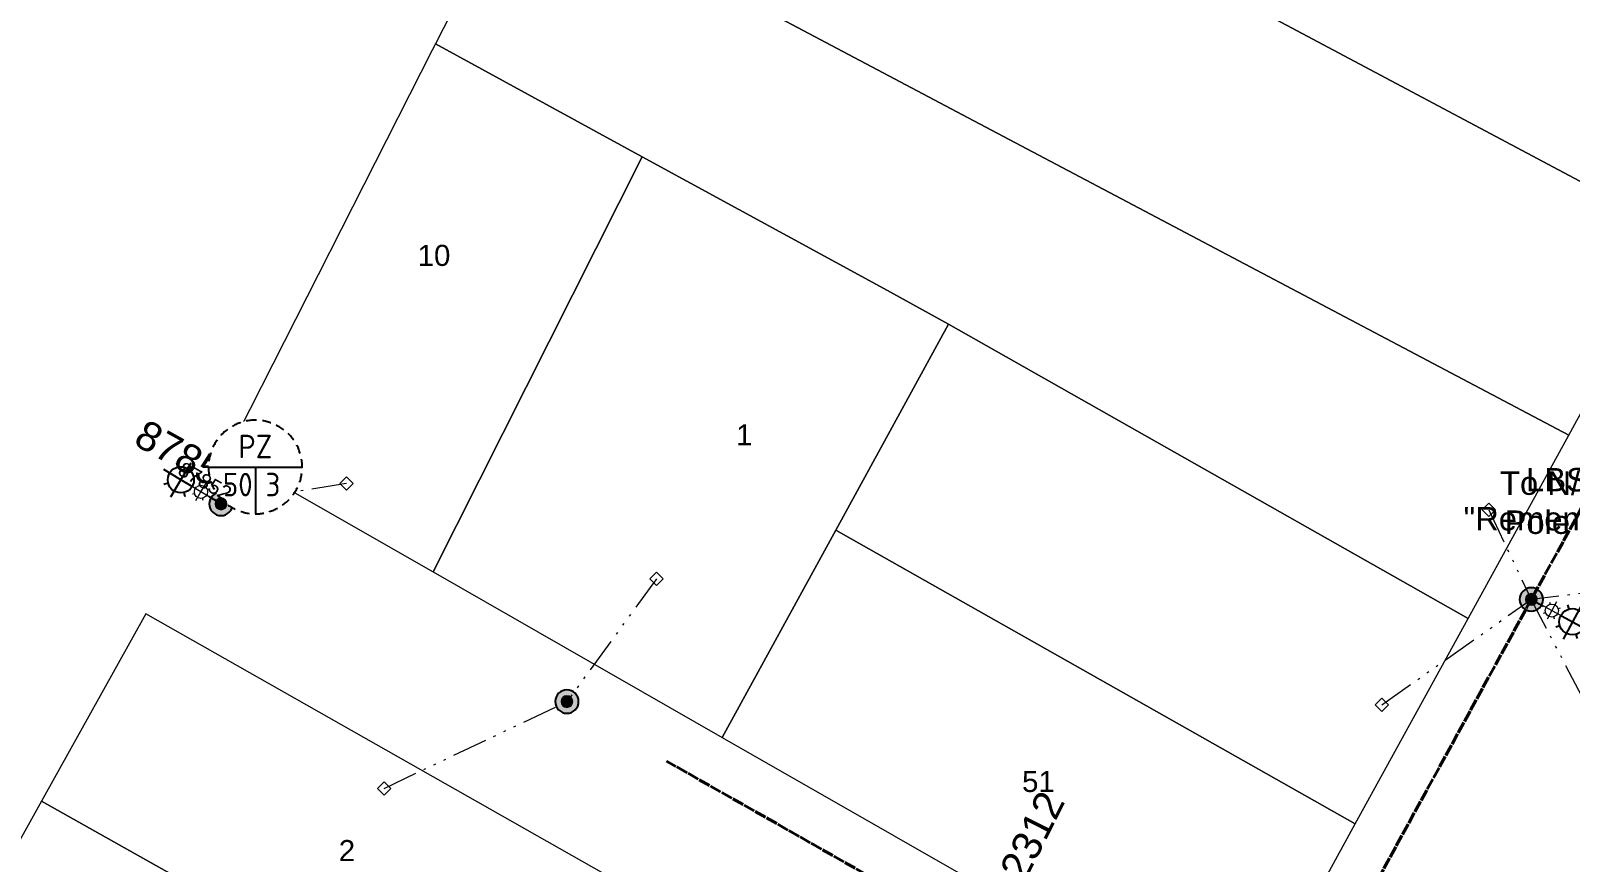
# Model space of a CAD drawing. Header units: metres. Extents: x 279683 to 1215799, y 6210454 to 24863887.
# Drawn here: x 279898.9 to 280030.3, y 6216914.1 to 6216985.1 of the extents above; entities that cross this region are included whole.
import ezdxf
from ezdxf.enums import TextEntityAlignment as Align

# ---------------------------------------------------------------- set-up
doc = ezdxf.new("R2010")
doc.units = ezdxf.units.M
for name, pattern in [('Cable Exist OH', [1, 1, 0]), ('Dash', [5, 3, -2]), ('PHANTOMX2', [6.6, 3, -0.75, 0.2, -0.75, 0.2, -0.75, 0.2, -0.75])]:
    doc.linetypes.add(name, pattern=pattern)
doc.layers.get('0').update_dxf_attribs({"color": 6})
for name, color, linetype, lineweight in [('_User Miscellaneous5', 121, 'Continuous', 13), ('_User_HV_Exist', 1, 'Continuous', 25), ('_User_LV_Exist', 5, 'Continuous', 25), ('Cadastre Land Parcels_SP_EXT', 118, 'Continuous', 15), ('Services_SP_EXT', 42, 'PHANTOMX2', 20)]:
    doc.layers.add(name, color=color, linetype=linetype, lineweight=lineweight)
for name, color, linetype in [('Equip_SL_EXT', 7, 'Continuous'), ('Equip_SP_SL_EXT', 7, 'Continuous'), ('OH_Details_SP_MISC', 7, 'Continuous'), ('SupportsOH_SP_TR_HV_LV_SL_EXT', 7, 'Continuous')]:
    doc.layers.add(name, color=color, linetype=linetype)
doc.styles.add('iecARIAL', font='arial.ttf', dxfattribs={"height": 2})
doc.styles.add('IESYMBOL1', font='isocp.shx')
doc.styles.add('POLE_LABEL', font='arial.ttf', dxfattribs={"height": 2})
doc.styles.add('SL_LABEL', font='arial.ttf', dxfattribs={"height": 2})
doc.styles.get("Standard").update_dxf_attribs({"font": 'arial.ttf'})

# ---------------------------------------------------------------- blocks, each defined once
blk = doc.blocks.new('SL_LANTERN_EXT')
at = {"flags": 9}
for tag, p in [('LRATECODE', (-7.4, 0)), ('LOUTREACHVOCAB', (-7.2, 0)), ('LOUTREACH', (-7, 0)), ('LANTNUMBER', (-6.6, 0)), ('LNEW', (-6.4, 0)), ('LMASTVOCAB', (-6.2, 0)), ('LMAST', (-6, 0)), ('LLAMPVOCAB', (-5.8, 0)), ('LLAMP', (-5.6, 0)), ('LEXIST', (-5.4, 0)), ('LCHARGE3PERCENT', (-5.2, 0)), ('LCHARGE3', (-5, 0)), ('LCHARGE2PERCENT', (-4.8, 0)), ('LCHARGE2', (-4.6, 0)), ('LCHARGE1PERCENT', (-4.4, 0)), ('LCHARGE1', (-4.2, 0)), ('LCATEGORY', (-4, 0)), ('LBRACKETVOCAB', (-3.8, 0)), ('LBRACKET', (-3.6, 0)), ('LKINGHEIGHT', (-3.4, 0)), ('CREPLACE', (-3.2, 0)), ('CREMOVE', (-3, 0)), ('CNUMBER', (-2.8, 0)), ('CNEW', (-2.6, 0)), ('CEXIST', (-2.4, 0)), ('USAGE', (-2.2, 0)), ('STATE', (-2, 0)), ('OWNED_BY', (-1.8, 0)), ('ORIENTATION', (-1.6, 0)), ('OPERATING_VOLTAGE', (-1.4, 0)), ('NO_PHASES', (-1.2, 0)), ('LANTERN_TYPE', (-1, 0)), ('LANTERN_PURPOSE', (-0.8, 0)), ('CONTROL_TYPE', (-0.6, 0)), ('CONSTRUCTED_VOLTAGE', (-0.4, 0))]:
    blk.add_attdef(tag, text='', height=0.001, rotation=270, dxfattribs=at).set_placement(p, align=Align.MIDDLE_LEFT)
at = {"style": 'SL_LABEL', "flags": 9}
blk.add_attdef('STREET_CODE', text='', height=0.001, rotation=270, dxfattribs=at).set_placement((0, 0), align=Align.MIDDLE_LEFT)
at = {"flags": 1}
blk.add_attdef('Z', (0, 0), '', height=0.001, rotation=270, dxfattribs=at)
at = {"width": 0.9}
blk.add_attdef('LNUMBER', text='', height=1, dxfattribs=at).set_placement((7, -1), align=Align.MIDDLE_LEFT)
at = {"flags": 9}
for tag, p in [('LREMOVE', (0, -7.6)), ('LREPLACE', (0, -7.8)), ('LTYPE', (0, -8)), ('LTYPEVOCAB', (0, -8.2)), ('LEGEND', (0, -8.4)), ('SUBURB', (0, -8.6)), ('STREETNAME', (0, -8.8)), ('LOCATION', (0, -9)), ('NOTES', (0, -9.2)), ('MAINTAINED_BY', (0, -9.86))]:
    blk.add_attdef(tag, text='', height=0.001, dxfattribs=at).set_placement(p, align=Align.MIDDLE_LEFT)
blk.add_attdef('OPERATED_BY', (0, -9.61), '', height=0.001, dxfattribs=at)
blk.add_wipeout([(5.69, 0), (5.06, -1.06), (4, -1.69), (2.94, -1.06), (2.31, 0), (2.94, 1.06), (4, 1.69), (5.06, 1.06)])
for p, q in [((4, 1.69), (4, 0)), ((0, 0), (4, 0)), ((2.94, 1.06), (3.2, 0.8)), ((5.06, 1.06), (4.8, 0.8)), ((2.94, -1.06), (3.2, -0.8)), ((4, 0), (5.69, 0)), ((4, 0), (4, -1.69)), ((5.06, -1.06), (4.8, -0.8))]:
    blk.add_line(p, q)
blk.add_circle((4, 0), 1.12)
blk = doc.blocks.new('CCP_EXT')
at = {"flags": 9}
for tag, p in [('LEGEND', (0, -1.4)), ('STATE', (0, -1.8)), ('LIFE_SUPPORT', (0, -1.6)), ('NOTES', (0, -2))]:
    blk.add_attdef(tag, text='', height=0.2, dxfattribs=at).set_placement(p, align=Align.MIDDLE_LEFT)
blk.add_wipeout([(0, 0.57), (0.57, 0), (0, -0.57), (-0.57, 0)])
blk.add_lwpolyline([(-0.57, 0), (0, 0.57), (0.57, 0), (0, -0.57), (-0.57, 0)])
at = {"flags": 1}
blk.add_attdef('Z', (0, 0), '', height=0.2, dxfattribs=at)
at = {"flags": 9}
for tag, p in [('CCP_TYPE', (0, 0)), ('CONSTRUCTED_VOLTAGE', (0, -0.2)), ('OPERATING_VOLTAGE', (0, -0.6)), ('ORIENTATION', (0, -0.8)), ('OWNED_BY', (0, -1)), ('NO_PHASES', (0, -0.4)), ('USAGE', (0, -1.2))]:
    blk.add_attdef(tag, text='', height=0.2, dxfattribs=at).set_placement(p, align=Align.MIDDLE_LEFT)
blk = doc.blocks.new('POLE_EXT')
blk.add_hatch(color=256).paths.add_polyline_path([(-1, 0, 1), (1, 0, 1)])
blk.add_lwpolyline([(-1, 0, 1), (1, 0, 1)], format="xyb", close=True)
at = {"flags": 8}
blk.add_attdef('pNumber', text='', height=2, dxfattribs=at).set_placement((2.5, 2.5), align=Align.MIDDLE_CENTER)
at = {"style": 'POLE_LABEL', "flags": 9}
for tag, p in [('STRUCTURE_PLANT_NUMBER', (1.35, 0.03)), ('STREET_CODE', (1.35, -0.2))]:
    blk.add_attdef(tag, text='', height=0.2, dxfattribs=at).set_placement(p, align=Align.MIDDLE_LEFT)
at = {"flags": 9}
for tag, p in [('OWNED_BY', (1.35, -0.4)), ('SPECIAL_USE', (1.35, -0.8)), ('STATE', (1.35, -1)), ('cLV', (1.35, -1.4)), ('PARENT', (1.35, -0.6)), ('USAGE', (1.35, -1.2)), ('hDepth', (1.35, -1.6)), ('hDia', (1.35, -1.8)), ('cHV', (1.35, -2)), ('LBRACKET', (1.35, -2.2)), ('LExisting', (1.35, -2.4)), ('LANTNUMBER', (1.35, -2.6)), ('cLinedev', (1.35, -3.4)), ('pExisting', (1.35, -3.8)), ('LOther', (1.35, -2.8)), ('LRemove', (1.35, -3)), ('LEGEND', (1.35, -3.2)), ('LOCATION', (1.35, -3.6)), ('PFNUMBER', (1.35, -4)), ('pFooting', (1.35, -4.4)), ('pNew', (1.35, -4.6)), ('pRelocate', (1.35, -5)), ('pRemove', (1.35, -5.2)), ('NEWPFNUMBER', (1.35, -4.2)), ('pReplace', (1.35, -5.4)), ('pStay', (1.35, -5.6)), ('pType', (1.35, -5.8)), ('cspan', (1.35, -6)), ('STREETNAME', (1.35, -6.2)), ('SUBURB', (1.35, -6.4)), ('NOTES', (1.35, -6.6)), ('OPERATED_BY', (1.36, -7.01)), ('MAINTAINED_BY', (1.36, -6.81))]:
    blk.add_attdef(tag, text='', height=0.2, dxfattribs=at).set_placement(p, align=Align.MIDDLE_LEFT)
at = {"flags": 1}
blk.add_attdef('Z', (1.35, -7.33), '', height=0.2, dxfattribs=at)
blk = doc.blocks.new('SLCP_ZELL_EXT')
at = {"flags": 8}
blk.add_attdef('ASSET_NUM', text='', height=2, dxfattribs=at).set_placement((0, 6), align=Align.MIDDLE_CENTER)
for tag, flags, p in [('CONSTRUCTED_VOLTAGE', 9, (0.25, -0.5)), ('CONTROL_TYPE', 9, (0.25, -0.7)), ('OPERATING_VOLTAGE', 9, (0.25, -1.1)), ('ORIENTATION', 9, (0.25, -1.3)), ('NO_PHASES', 9, (0.25, -0.9)), ('OWNED_BY', 9, (0.25, -1.5)), ('OPERATED_BY', 9, (0.25, -1.7)), ('STATE', 9, (0.25, -2.7)), ('MAINTAINED_BY', 9, (0.25, -1.9)), ('USAGE', 9, (0.25, -2.1)), ('LOCATION', 9, (0.25, -2.3)), ('NOTES', 9, (0.25, -2.5)), ('AMP_RATING', 9, (0.25, -3.3)), ('STREETNAME', 9, (0.25, -2.9)), ('SUBURB', 9, (0.25, -3.1)), ('Z', 1, (0.25, -3.5))]:
    blk.add_attdef(tag, text='', height=0.2, dxfattribs=dict(flags=flags)).set_placement(p, align=Align.MIDDLE_LEFT)
blk.add_wipeout([(-0.05, 4), (-0.15, 4), (-0.25, 3.99), (-0.34, 3.99), (-0.44, 3.98), (-0.54, 3.96), (-0.64, 3.95), (-0.73, 3.93), (-0.83, 3.91), (-0.92, 3.89), (-1.02, 3.87), (-1.11, 3.84), (-1.21, 3.81), (-1.3, 3.78), (-1.39, 3.75), (-1.49, 3.71), (-1.58, 3.68), (-1.67, 3.64), (-1.75, 3.59), (-1.84, 3.55), (-1.93, 3.5), (-2.01, 3.46), (-2.1, 3.41), (-2.18, 3.35), (-2.26, 3.3), (-2.34, 3.24), (-2.42, 3.18), (-2.5, 3.12), (-2.58, 3.06), (-2.65, 3), (-2.72, 2.93), (-2.79, 2.86), (-2.86, 2.79), (-2.93, 2.72), (-3, 2.65), (-3.06, 2.58), (-3.12, 2.5), (-3.18, 2.42), (-3.24, 2.34), (-3.3, 2.26), (-3.35, 2.18), (-3.41, 2.1), (-3.46, 2.01), (-3.5, 1.93), (-3.55, 1.84), (-3.59, 1.75), (-3.64, 1.67), (-3.68, 1.58), (-3.71, 1.49), (-3.75, 1.39), (-3.78, 1.3), (-3.81, 1.21), (-3.84, 1.11), (-3.87, 1.02), (-3.89, 0.92), (-3.91, 0.83), (-3.93, 0.73), (-3.95, 0.64), (-3.96, 0.54), (-3.98, 0.44), (-3.99, 0.34), (-3.99, 0.25), (-4, 0.15), (-4, 0.05), (-4, -0.05), (-4, -0.15), (-3.99, -0.25), (-3.99, -0.34), (-3.98, -0.44), (-3.96, -0.54), (-3.95, -0.64), (-3.93, -0.73), (-3.91, -0.83), (-3.89, -0.92), (-3.87, -1.02), (-3.84, -1.11), (-3.81, -1.21), (-3.78, -1.3), (-3.75, -1.39), (-3.71, -1.49), (-3.68, -1.58), (-3.64, -1.67), (-3.59, -1.75), (-3.55, -1.84), (-3.5, -1.93), (-3.46, -2.01), (-3.41, -2.1), (-3.35, -2.18), (-3.3, -2.26), (-3.24, -2.34), (-3.18, -2.42), (-3.12, -2.5), (-3.06, -2.58), (-3, -2.65), (-2.93, -2.72), (-2.86, -2.79), (-2.79, -2.86), (-2.72, -2.93), (-2.65, -3), (-2.58, -3.06), (-2.5, -3.12), (-2.42, -3.18), (-2.34, -3.24), (-2.26, -3.3), (-2.18, -3.35), (-2.1, -3.41), (-2.01, -3.46), (-1.93, -3.5), (-1.84, -3.55), (-1.75, -3.59), (-1.67, -3.64), (-1.58, -3.68), (-1.49, -3.71), (-1.39, -3.75), (-1.3, -3.78), (-1.21, -3.81), (-1.11, -3.84), (-1.02, -3.87), (-0.92, -3.89), (-0.83, -3.91), (-0.73, -3.93), (-0.64, -3.95), (-0.54, -3.96), (-0.44, -3.98), (-0.34, -3.99), (-0.25, -3.99), (-0.15, -4), (-0.05, -4), (0.05, -4), (0.15, -4), (0.25, -3.99), (0.34, -3.99), (0.44, -3.98), (0.54, -3.96), (0.64, -3.95), (0.73, -3.93), (0.83, -3.91), (0.92, -3.89), (1.02, -3.87), (1.11, -3.84), (1.21, -3.81), (1.3, -3.78), (1.39, -3.75), (1.49, -3.71), (1.58, -3.68), (1.67, -3.64), (1.75, -3.59), (1.84, -3.55), (1.93, -3.5), (2.01, -3.46), (2.1, -3.41), (2.18, -3.35), (2.26, -3.3), (2.34, -3.24), (2.42, -3.18), (2.5, -3.12), (2.58, -3.06), (2.65, -3), (2.72, -2.93), (2.79, -2.86), (2.86, -2.79), (2.93, -2.72), (3, -2.65), (3.06, -2.58), (3.12, -2.5), (3.18, -2.42), (3.24, -2.34), (3.3, -2.26), (3.35, -2.18), (3.41, -2.1), (3.46, -2.01), (3.5, -1.93), (3.55, -1.84), (3.59, -1.75), (3.64, -1.67), (3.68, -1.58), (3.71, -1.49), (3.75, -1.39), (3.78, -1.3), (3.81, -1.21), (3.84, -1.11), (3.87, -1.02), (3.89, -0.92), (3.91, -0.83), (3.93, -0.73), (3.95, -0.64), (3.96, -0.54), (3.98, -0.44), (3.99, -0.34), (3.99, -0.25), (4, -0.15), (4, -0.05), (4, 0.05), (4, 0.15), (3.99, 0.25), (3.99, 0.34), (3.98, 0.44), (3.96, 0.54), (3.95, 0.64), (3.93, 0.73), (3.91, 0.83), (3.89, 0.92), (3.87, 1.02), (3.84, 1.11), (3.81, 1.21), (3.78, 1.3), (3.75, 1.39), (3.71, 1.49), (3.68, 1.58), (3.64, 1.67), (3.59, 1.75), (3.55, 1.84), (3.5, 1.93), (3.46, 2.01), (3.41, 2.1), (3.35, 2.18), (3.3, 2.26), (3.24, 2.34), (3.18, 2.42), (3.12, 2.5), (3.06, 2.58), (3, 2.65), (2.93, 2.72), (2.86, 2.79), (2.79, 2.86), (2.72, 2.93), (2.65, 3), (2.58, 3.06), (2.5, 3.12), (2.42, 3.18), (2.34, 3.24), (2.26, 3.3), (2.18, 3.35), (2.1, 3.41), (2.01, 3.46), (1.93, 3.5), (1.84, 3.55), (1.75, 3.59), (1.67, 3.64), (1.58, 3.68), (1.49, 3.71), (1.39, 3.75), (1.3, 3.78), (1.21, 3.81), (1.11, 3.84), (1.02, 3.87), (0.92, 3.89), (0.83, 3.91), (0.73, 3.93), (0.64, 3.95), (0.54, 3.96), (0.44, 3.98), (0.34, 3.99), (0.25, 3.99), (0.15, 4), (0.05, 4)])
for p, q in [((-4, 0), (4, 0)), ((0, 0), (0, -4))]:
    blk.add_line(p, q)
at = {"linetype": 'Dash', "ltscale": 0.25, "flags": 128}
blk.add_lwpolyline([(-0.05, 4), (-0.15, 4), (-0.25, 3.99), (-0.34, 3.99), (-0.44, 3.98), (-0.54, 3.96), (-0.64, 3.95), (-0.73, 3.93), (-0.83, 3.91), (-0.92, 3.89), (-1.02, 3.87), (-1.11, 3.84), (-1.21, 3.81), (-1.3, 3.78), (-1.39, 3.75), (-1.49, 3.71), (-1.58, 3.68), (-1.67, 3.64), (-1.75, 3.59), (-1.84, 3.55), (-1.93, 3.5), (-2.01, 3.46), (-2.1, 3.41), (-2.18, 3.35), (-2.26, 3.3), (-2.34, 3.24), (-2.42, 3.18), (-2.5, 3.12), (-2.58, 3.06), (-2.65, 3), (-2.72, 2.93), (-2.79, 2.86), (-2.86, 2.79), (-2.93, 2.72), (-3, 2.65), (-3.06, 2.58), (-3.12, 2.5), (-3.18, 2.42), (-3.24, 2.34), (-3.3, 2.26), (-3.35, 2.18), (-3.41, 2.1), (-3.46, 2.01), (-3.5, 1.93), (-3.55, 1.84), (-3.59, 1.75), (-3.64, 1.67), (-3.68, 1.58), (-3.71, 1.49), (-3.75, 1.39), (-3.78, 1.3), (-3.81, 1.21), (-3.84, 1.11), (-3.87, 1.02), (-3.89, 0.92), (-3.91, 0.83), (-3.93, 0.73), (-3.95, 0.64), (-3.96, 0.54), (-3.98, 0.44), (-3.99, 0.34), (-3.99, 0.25), (-4, 0.15), (-4, 0.05), (-4, -0.05), (-4, -0.15), (-3.99, -0.25), (-3.99, -0.34), (-3.98, -0.44), (-3.96, -0.54), (-3.95, -0.64), (-3.93, -0.73), (-3.91, -0.83), (-3.89, -0.92), (-3.87, -1.02), (-3.84, -1.11), (-3.81, -1.21), (-3.78, -1.3), (-3.75, -1.39), (-3.71, -1.49), (-3.68, -1.58), (-3.64, -1.67), (-3.59, -1.75), (-3.55, -1.84), (-3.5, -1.93), (-3.46, -2.01), (-3.41, -2.1), (-3.35, -2.18), (-3.3, -2.26), (-3.24, -2.34), (-3.18, -2.42), (-3.12, -2.5), (-3.06, -2.58), (-3, -2.65), (-2.93, -2.72), (-2.86, -2.79), (-2.79, -2.86), (-2.72, -2.93), (-2.65, -3), (-2.58, -3.06), (-2.5, -3.12), (-2.42, -3.18), (-2.34, -3.24), (-2.26, -3.3), (-2.18, -3.35), (-2.1, -3.41), (-2.01, -3.46), (-1.93, -3.5), (-1.84, -3.55), (-1.75, -3.59), (-1.67, -3.64), (-1.58, -3.68), (-1.49, -3.71), (-1.39, -3.75), (-1.3, -3.78), (-1.21, -3.81), (-1.11, -3.84), (-1.02, -3.87), (-0.92, -3.89), (-0.83, -3.91), (-0.73, -3.93), (-0.64, -3.95), (-0.54, -3.96), (-0.44, -3.98), (-0.34, -3.99), (-0.25, -3.99), (-0.15, -4), (-0.05, -4), (0.05, -4), (0.15, -4), (0.25, -3.99), (0.34, -3.99), (0.44, -3.98), (0.54, -3.96), (0.64, -3.95), (0.73, -3.93), (0.83, -3.91), (0.92, -3.89), (1.02, -3.87), (1.11, -3.84), (1.21, -3.81), (1.3, -3.78), (1.39, -3.75), (1.49, -3.71), (1.58, -3.68), (1.67, -3.64), (1.75, -3.59), (1.84, -3.55), (1.93, -3.5), (2.01, -3.46), (2.1, -3.41), (2.18, -3.35), (2.26, -3.3), (2.34, -3.24), (2.42, -3.18), (2.5, -3.12), (2.58, -3.06), (2.65, -3), (2.72, -2.93), (2.79, -2.86), (2.86, -2.79), (2.93, -2.72), (3, -2.65), (3.06, -2.58), (3.12, -2.5), (3.18, -2.42), (3.24, -2.34), (3.3, -2.26), (3.35, -2.18), (3.41, -2.1), (3.46, -2.01), (3.5, -1.93), (3.55, -1.84), (3.59, -1.75), (3.64, -1.67), (3.68, -1.58), (3.71, -1.49), (3.75, -1.39), (3.78, -1.3), (3.81, -1.21), (3.84, -1.11), (3.87, -1.02), (3.89, -0.92), (3.91, -0.83), (3.93, -0.73), (3.95, -0.64), (3.96, -0.54), (3.98, -0.44), (3.99, -0.34), (3.99, -0.25), (4, -0.15), (4, -0.05), (4, 0.05), (4, 0.15), (3.99, 0.25), (3.99, 0.34), (3.98, 0.44), (3.96, 0.54), (3.95, 0.64), (3.93, 0.73), (3.91, 0.83), (3.89, 0.92), (3.87, 1.02), (3.84, 1.11), (3.81, 1.21), (3.78, 1.3), (3.75, 1.39), (3.71, 1.49), (3.68, 1.58), (3.64, 1.67), (3.59, 1.75), (3.55, 1.84), (3.5, 1.93), (3.46, 2.01), (3.41, 2.1), (3.35, 2.18), (3.3, 2.26), (3.24, 2.34), (3.18, 2.42), (3.12, 2.5), (3.06, 2.58), (3, 2.65), (2.93, 2.72), (2.86, 2.79), (2.79, 2.86), (2.72, 2.93), (2.65, 3), (2.58, 3.06), (2.5, 3.12), (2.42, 3.18), (2.34, 3.24), (2.26, 3.3), (2.18, 3.35), (2.1, 3.41), (2.01, 3.46), (1.93, 3.5), (1.84, 3.55), (1.75, 3.59), (1.67, 3.64), (1.58, 3.68), (1.49, 3.71), (1.39, 3.75), (1.3, 3.78), (1.21, 3.81), (1.11, 3.84), (1.02, 3.87), (0.92, 3.89), (0.83, 3.91), (0.73, 3.93), (0.64, 3.95), (0.54, 3.96), (0.44, 3.98), (0.34, 3.99), (0.25, 3.99), (0.15, 4), (0.05, 4)], close=True, dxfattribs=at)
at = {"style": 'IESYMBOL1'}
for s, p in [('PZ', (0, 1.75)), ('50', (-1.5, -1.5)), ('3', (1.5, -1.5))]:
    blk.add_text(s, height=2, dxfattribs=at).set_placement(p, align=Align.MIDDLE_CENTER)
blk = doc.blocks.new('*U274')
at = {"flags": 9}
for tag, p in [('LRATECODE', (-7.4, 0)), ('LOUTREACHVOCAB', (-7.2, 0)), ('LOUTREACH', (-7, 0)), ('LANTNUMBER', (-6.6, 0)), ('LNEW', (-6.4, 0)), ('LMASTVOCAB', (-6.2, 0)), ('LMAST', (-6, 0)), ('LLAMPVOCAB', (-5.8, 0)), ('LLAMP', (-5.6, 0)), ('LEXIST', (-5.4, 0)), ('LCHARGE3PERCENT', (-5.2, 0)), ('LCHARGE3', (-5, 0)), ('LCHARGE2PERCENT', (-4.8, 0)), ('LCHARGE2', (-4.6, 0)), ('LCHARGE1PERCENT', (-4.4, 0)), ('LCHARGE1', (-4.2, 0)), ('LCATEGORY', (-4, 0)), ('LBRACKETVOCAB', (-3.8, 0)), ('LBRACKET', (-3.6, 0)), ('LKINGHEIGHT', (-3.4, 0)), ('CREPLACE', (-3.2, 0)), ('CREMOVE', (-3, 0)), ('CNUMBER', (-2.8, 0)), ('CNEW', (-2.6, 0)), ('CEXIST', (-2.4, 0)), ('USAGE', (-2.2, 0)), ('STATE', (-2, 0)), ('OWNED_BY', (-1.8, 0)), ('ORIENTATION', (-1.6, 0)), ('OPERATING_VOLTAGE', (-1.4, 0)), ('NO_PHASES', (-1.2, 0)), ('LANTERN_TYPE', (-1, 0)), ('LANTERN_PURPOSE', (-0.8, 0)), ('CONTROL_TYPE', (-0.6, 0)), ('CONSTRUCTED_VOLTAGE', (-0.4, 0))]:
    blk.add_attdef(tag, text='', height=0.001, rotation=270, dxfattribs=at).set_placement(p, align=Align.MIDDLE_LEFT)
at = {"style": 'SL_LABEL', "flags": 9}
blk.add_attdef('STREET_CODE', text='', height=0.001, rotation=270, dxfattribs=at).set_placement((0, 0), align=Align.MIDDLE_LEFT)
at = {"flags": 1}
blk.add_attdef('Z', (0, 0), '', height=0.001, rotation=270, dxfattribs=at)
at = {"flags": 9}
for tag, p in [('LREMOVE', (0, -7.6)), ('LREPLACE', (0, -7.8)), ('LTYPE', (0, -8)), ('LTYPEVOCAB', (0, -8.2)), ('LEGEND', (0, -8.4)), ('SUBURB', (0, -8.6)), ('STREETNAME', (0, -8.8)), ('LOCATION', (0, -9)), ('NOTES', (0, -9.2)), ('MAINTAINED_BY', (0, -9.86))]:
    blk.add_attdef(tag, text='', height=0.001, dxfattribs=at).set_placement(p, align=Align.MIDDLE_LEFT)
blk.add_attdef('OPERATED_BY', (0, -9.61), '', height=0.001, dxfattribs=at)
blk.add_wipeout([(5, -2.72), (3.94, -3.35), (2.71, -3.39), (2.08, -2.34), (2.03, -1.1), (3.09, -0.47), (4.32, -0.43), (4.95, -1.49)])
for p, q in [((0, 0), (3.51, -1.91)), ((3.09, -0.47), (3.2, -0.83)), ((4.32, -0.43), (3.51, -1.91)), ((2.08, -2.34), (2.44, -2.23)), ((3.51, -1.91), (2.71, -3.39)), ((3.51, -1.91), (5, -2.72)), ((4.95, -1.49), (4.59, -1.59)), ((3.94, -3.35), (3.83, -2.99))]:
    blk.add_line(p, q)
blk.add_circle((3.51, -1.91), 1.12)
at = {"width": 0.9}
blk.add_attdef('LNUMBER', text='', height=1, rotation=331.4628, dxfattribs=at).set_placement((5.67, -4.22), align=Align.MIDDLE_LEFT)
blk = doc.blocks.new('*U297')
at = {"flags": 9}
for tag, p in [('LRATECODE', (-7.4, 0)), ('LOUTREACHVOCAB', (-7.2, 0)), ('LOUTREACH', (-7, 0)), ('LANTNUMBER', (-6.6, 0)), ('LNEW', (-6.4, 0)), ('LMASTVOCAB', (-6.2, 0)), ('LMAST', (-6, 0)), ('LLAMPVOCAB', (-5.8, 0)), ('LLAMP', (-5.6, 0)), ('LEXIST', (-5.4, 0)), ('LCHARGE3PERCENT', (-5.2, 0)), ('LCHARGE3', (-5, 0)), ('LCHARGE2PERCENT', (-4.8, 0)), ('LCHARGE2', (-4.6, 0)), ('LCHARGE1PERCENT', (-4.4, 0)), ('LCHARGE1', (-4.2, 0)), ('LCATEGORY', (-4, 0)), ('LBRACKETVOCAB', (-3.8, 0)), ('LBRACKET', (-3.6, 0)), ('LKINGHEIGHT', (-3.4, 0)), ('CREPLACE', (-3.2, 0)), ('CREMOVE', (-3, 0)), ('CNUMBER', (-2.8, 0)), ('CNEW', (-2.6, 0)), ('CEXIST', (-2.4, 0)), ('USAGE', (-2.2, 0)), ('STATE', (-2, 0)), ('OWNED_BY', (-1.8, 0)), ('ORIENTATION', (-1.6, 0)), ('OPERATING_VOLTAGE', (-1.4, 0)), ('NO_PHASES', (-1.2, 0)), ('LANTERN_TYPE', (-1, 0)), ('LANTERN_PURPOSE', (-0.8, 0)), ('CONTROL_TYPE', (-0.6, 0)), ('CONSTRUCTED_VOLTAGE', (-0.4, 0))]:
    blk.add_attdef(tag, text='', height=0.001, rotation=270, dxfattribs=at).set_placement(p, align=Align.MIDDLE_LEFT)
at = {"style": 'SL_LABEL', "flags": 9}
blk.add_attdef('STREET_CODE', text='', height=0.001, rotation=270, dxfattribs=at).set_placement((0, 0), align=Align.MIDDLE_LEFT)
at = {"flags": 1}
blk.add_attdef('Z', (0, 0), '', height=0.001, rotation=270, dxfattribs=at)
at = {"flags": 9}
for tag, p in [('LREMOVE', (0, -7.6)), ('LREPLACE', (0, -7.8)), ('LTYPE', (0, -8)), ('LTYPEVOCAB', (0, -8.2)), ('LEGEND', (0, -8.4)), ('SUBURB', (0, -8.6)), ('STREETNAME', (0, -8.8)), ('LOCATION', (0, -9)), ('NOTES', (0, -9.2)), ('MAINTAINED_BY', (0, -9.86))]:
    blk.add_attdef(tag, text='', height=0.001, dxfattribs=at).set_placement(p, align=Align.MIDDLE_LEFT)
blk.add_attdef('OPERATED_BY', (0, -9.61), '', height=0.001, dxfattribs=at)
blk.add_wipeout([(-2.81, -4.95), (-3.42, -3.88), (-3.44, -2.65), (-2.37, -2.03), (-1.14, -2.01), (-0.53, -3.08), (-0.51, -4.31), (-1.58, -4.92)])
for p, q in [((0, 0), (-1.98, -3.48)), ((-2.37, -2.03), (-2.27, -2.39)), ((-1.98, -3.48), (-3.44, -2.65)), ((-3.42, -3.88), (-3.06, -3.78)), ((-1.98, -3.48), (-2.81, -4.95)), ((-0.51, -4.31), (-1.98, -3.48)), ((-0.53, -3.08), (-0.89, -3.18)), ((-1.58, -4.92), (-1.68, -4.56))]:
    blk.add_line(p, q)
blk.add_circle((-1.98, -3.48), 1.12)
at = {"width": 0.9}
blk.add_attdef('LNUMBER', text='', height=1, rotation=240.4123, dxfattribs=at).set_placement((-4.33, -5.59), align=Align.MIDDLE_LEFT)

msp = doc.modelspace()

# ---------------------------------------------------------------- linework, layer by layer
at = {"layer": 'Cadastre Land Parcels_SP_EXT', "linetype": 'Continuous'}
for points in [[(280039.588, 6216967.71), (279994.471, 6216991.735), (279949.624, 6217015.691), (279940.594, 6216997.943), (279979.404, 6216977.37), (280030.18, 6216950.541), (280039.588, 6216967.71)], [(280014.127, 6217004.81), (280003.561, 6217010.315), (279994.471, 6216991.735), (280039.588, 6216967.71), (280049.6938, 6216986.1676), (280049.6938, 6216986.1676), (280014.127, 6217004.81)], [(280030.18, 6216950.541), (279979.404, 6216977.37), (279940.594, 6216997.943), (279933.442, 6216983.94), (279951.084, 6216974.289), (279971.707, 6216963.062), (279977.235, 6216960.012), (280021.602, 6216934.889), (280030.18, 6216950.541)], [(279951.084, 6216974.289), (279933.442, 6216983.94), (279933.162, 6216983.394), (279915.659, 6216948.927), (279933.249, 6216938.86), (279951.084, 6216974.289)], [(279967.61, 6216942.421), (279977.235, 6216960.012), (279971.707, 6216963.062), (279951.084, 6216974.289), (279933.249, 6216938.86), (279957.926, 6216924.717), (279967.61, 6216942.421)], [(280021.602, 6216934.889), (279977.235, 6216960.012), (279967.61, 6216942.421), (280011.968, 6216917.352), (280021.602, 6216934.889)], [(280011.968, 6216917.352), (279967.61, 6216942.421), (279957.926, 6216924.717), (280002.154, 6216899.425), (280011.968, 6216917.352)], [(279951.85, 6216910.81), (279908.715, 6216935.275), (279899.811, 6216919.297), (279943.17, 6216894.912), (279951.85, 6216910.81)], [(279943.17, 6216894.912), (279899.811, 6216919.297), (279889.48, 6216900.755), (279890.857, 6216900.016), (279947.656, 6216867.327), (279976.88, 6216850.531), (279981.265, 6216859.036), (279987.013, 6216870.256), (279943.17, 6216894.912)]]:
    msp.add_lwpolyline(points, close=True, dxfattribs=at)
at = {"layer": 'Services_SP_EXT'}
for points in [[(280042.453, 6216938.338), (280026.99, 6216936.517)], [(280037.4509, 6216916.4968), (280026.99, 6216936.517)]]:
    msp.add_lwpolyline(points, dxfattribs=at)

# ---------------------------------------------------------------- block references
at = {"layer": '_User Miscellaneous5', "xscale": 0.5, "yscale": 0.5, "zscale": 0.5}
msp.add_blockref('POLE_EXT', (279944.665, 6216927.793), dxfattribs=at)
at = {"layer": 'SupportsOH_SP_TR_HV_LV_SL_EXT'}
for p in [(280026.99, 6216936.517), (279944.665, 6216927.793)]:
    msp.add_blockref('POLE_EXT', p, dxfattribs=at)

# ---------------------------------------------------------------- texts
at = {"layer": 'Cadastre Land Parcels_SP_EXT'}
for s, p in [('10', (279933.3192, 6216965.882)), ('1', (279959.8018, 6216950.5601)), ('51', (279984.9145, 6216920.9787)), ('2', (279925.8865, 6216915.0735))]:
    msp.add_text(s, height=1.8, dxfattribs=at).set_placement(p, align=Align.MIDDLE_CENTER)

# ---------------------------------------------------------------- next in the draw order: block references
at = {"layer": 'Equip_SP_SL_EXT'}
ref = msp.add_blockref('SL_LANTERN_EXT', (279915.139, 6216944.667), dxfattribs=dict(at, rotation=149.0071096492117))
ref.add_attrib('ASSET_NUM', '87852', dxfattribs={"layer": '0', "height": 2.5, "rotation": 330.89529, "style": 'iecARIAL'}).set_placement((279916.639, 6216946.167), align=Align.MIDDLE_RIGHT)
at = {"layer": 'Services_SP_EXT'}
for p in [(279925.8533, 6216946.4174), (280023.3576, 6216944.149), (279952.3057, 6216938.2641), (280014.2397, 6216927.5287), (279929.0567, 6216920.3846)]:
    msp.add_blockref('CCP_EXT', p, dxfattribs=at)

# ---------------------------------------------------------------- next in the draw order: block references
for p in [(279925.8533, 6216946.4174), (280023.3576, 6216944.149), (279952.3057, 6216938.2641), (280014.2397, 6216927.5287), (279929.0567, 6216920.3846)]:
    msp.add_blockref('CCP_EXT', p, dxfattribs=at)
at = {"layer": 'SupportsOH_SP_TR_HV_LV_SL_EXT'}
msp.add_blockref('POLE_EXT', (279915.139, 6216944.667), dxfattribs=at)

# ---------------------------------------------------------------- next in the draw order: linework, layer by layer
at = {"layer": 'OH_Details_SP_MISC', "color": 7, "linetype": 'Cable Exist OH', "lineweight": 40, "flags": 128}
msp.add_lwpolyline([(279933.9268, 6216758.2808), (279954.856, 6216799.621), (279973.2814, 6216834.907), (279991.583, 6216870.539), (280003.704, 6216894.02), (280026.99, 6216936.517), (280042.6287, 6216964.9353), (280063.4037, 6217002.7775), (280093.3384, 6217057.5519), (280110.1052, 6217087.9837), (280130.3355, 6217124.7431)], dxfattribs=at)
at = {"layer": 'Services_SP_EXT'}
for points in [[(279925.8533, 6216946.4174), (279915.139, 6216944.667)], [(280023.3576, 6216944.149), (280026.99, 6216936.517)], [(279952.3057, 6216938.264), (279944.665, 6216927.793)], [(280014.2397, 6216927.5287), (280026.99, 6216936.517)], [(279929.0567, 6216920.3845), (279944.665, 6216927.793)]]:
    msp.add_lwpolyline(points, dxfattribs=at)

# ---------------------------------------------------------------- next in the draw order: texts
at = {"layer": '_User_HV_Exist', "insert": (280033.0935, 6216951.0706), "char_height": 2, "attachment_point": 1}
msp.add_mtext('\\pi-1.5457;To\\P\\pi-6.5546;LBS 91051\\P\\pi-11.886;"Remembrance Dr"', dxfattribs=at)
at = {"layer": '_User_LV_Exist', "insert": (280032.3839, 6216947.4398), "char_height": 2, "attachment_point": 1}
msp.add_mtext('\\pi-8.0648;To N/O Links\\P\\pi-7.6746;Pole 901177', dxfattribs=at)

# ---------------------------------------------------------------- next in the draw order: block references
at = {"layer": 'Equip_SL_EXT'}
msp.add_blockref('SLCP_ZELL_EXT', (279918.0684, 6216947.8176), dxfattribs=at)
at = {"layer": 'Equip_SP_SL_EXT'}
msp.add_blockref('*U274', (280026.99, 6216936.517), dxfattribs=at)
ref = msp.add_blockref('*U297', (279979.3919, 6216907.923), dxfattribs=at)
ref.add_attrib('ASSET_NUM', '202312', dxfattribs={"layer": '0', "height": 2.5, "rotation": 63.319085, "style": 'iecARIAL'}).set_placement((279980.8919, 6216909.423), align=Align.MIDDLE_LEFT)

# ---------------------------------------------------------------- next in the draw order: linework, layer by layer
at = {"layer": 'OH_Details_SP_MISC', "color": 7, "linetype": 'Cable Exist OH', "lineweight": 40, "flags": 128}
msp.add_lwpolyline([(280003.704, 6216894.02), (279979.3495, 6216907.8484), (279953.1693, 6216922.7134)], dxfattribs=at)

# ---------------------------------------------------------------- next in the draw order: block references
at = {"layer": '_User Miscellaneous5'}
ref = msp.add_blockref('SL_LANTERN_EXT', (279915.139, 6216944.667), dxfattribs=dict(at, xscale=0.5, yscale=0.5, zscale=0.5, rotation=149.0071096492117))
ref.add_attrib('ASSET_NUM', '87852', dxfattribs={"layer": '0', "height": 1.25, "rotation": 330.89529, "style": 'iecARIAL'}).set_placement((279915.889, 6216945.417), align=Align.MIDDLE_RIGHT)
at = {"layer": '_User Miscellaneous5', "xscale": 0.5, "yscale": 0.5, "zscale": 0.5}
msp.add_blockref('POLE_EXT', (280026.99, 6216936.517), dxfattribs=at)

# ---------------------------------------------------------------- next in the draw order: block references
for name, p in [('POLE_EXT', (279915.139, 6216944.667)), ('*U274', (280026.99, 6216936.517))]:
    msp.add_blockref(name, p, dxfattribs=at)

doc.saveas('drawing.dxf')
